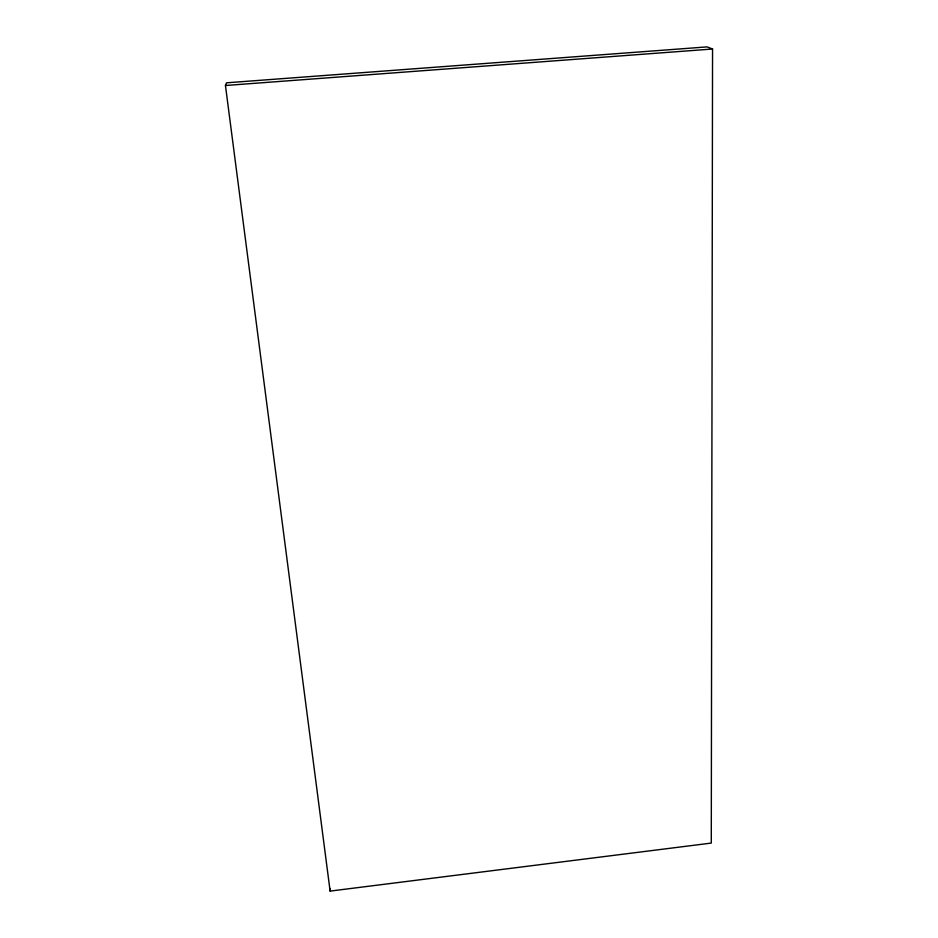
<?xml version="1.0" encoding="UTF-8"?>
<svg xmlns="http://www.w3.org/2000/svg" width="938" height="938" viewBox="0 0 938 938"><rect width="100%" height="100%" fill="white"/><g stroke="black" fill="none" stroke-linecap="round" stroke-linejoin="round"><path stroke-width="1.41" d="M712.552 49.011L711.274 843.086L330.117 891.1L225.448 85.499L226.539 82.814L707.076 46.9L712.552 49.011L225.448 85.499M330.047 888.392L330.117 891.1"/></g></svg>
